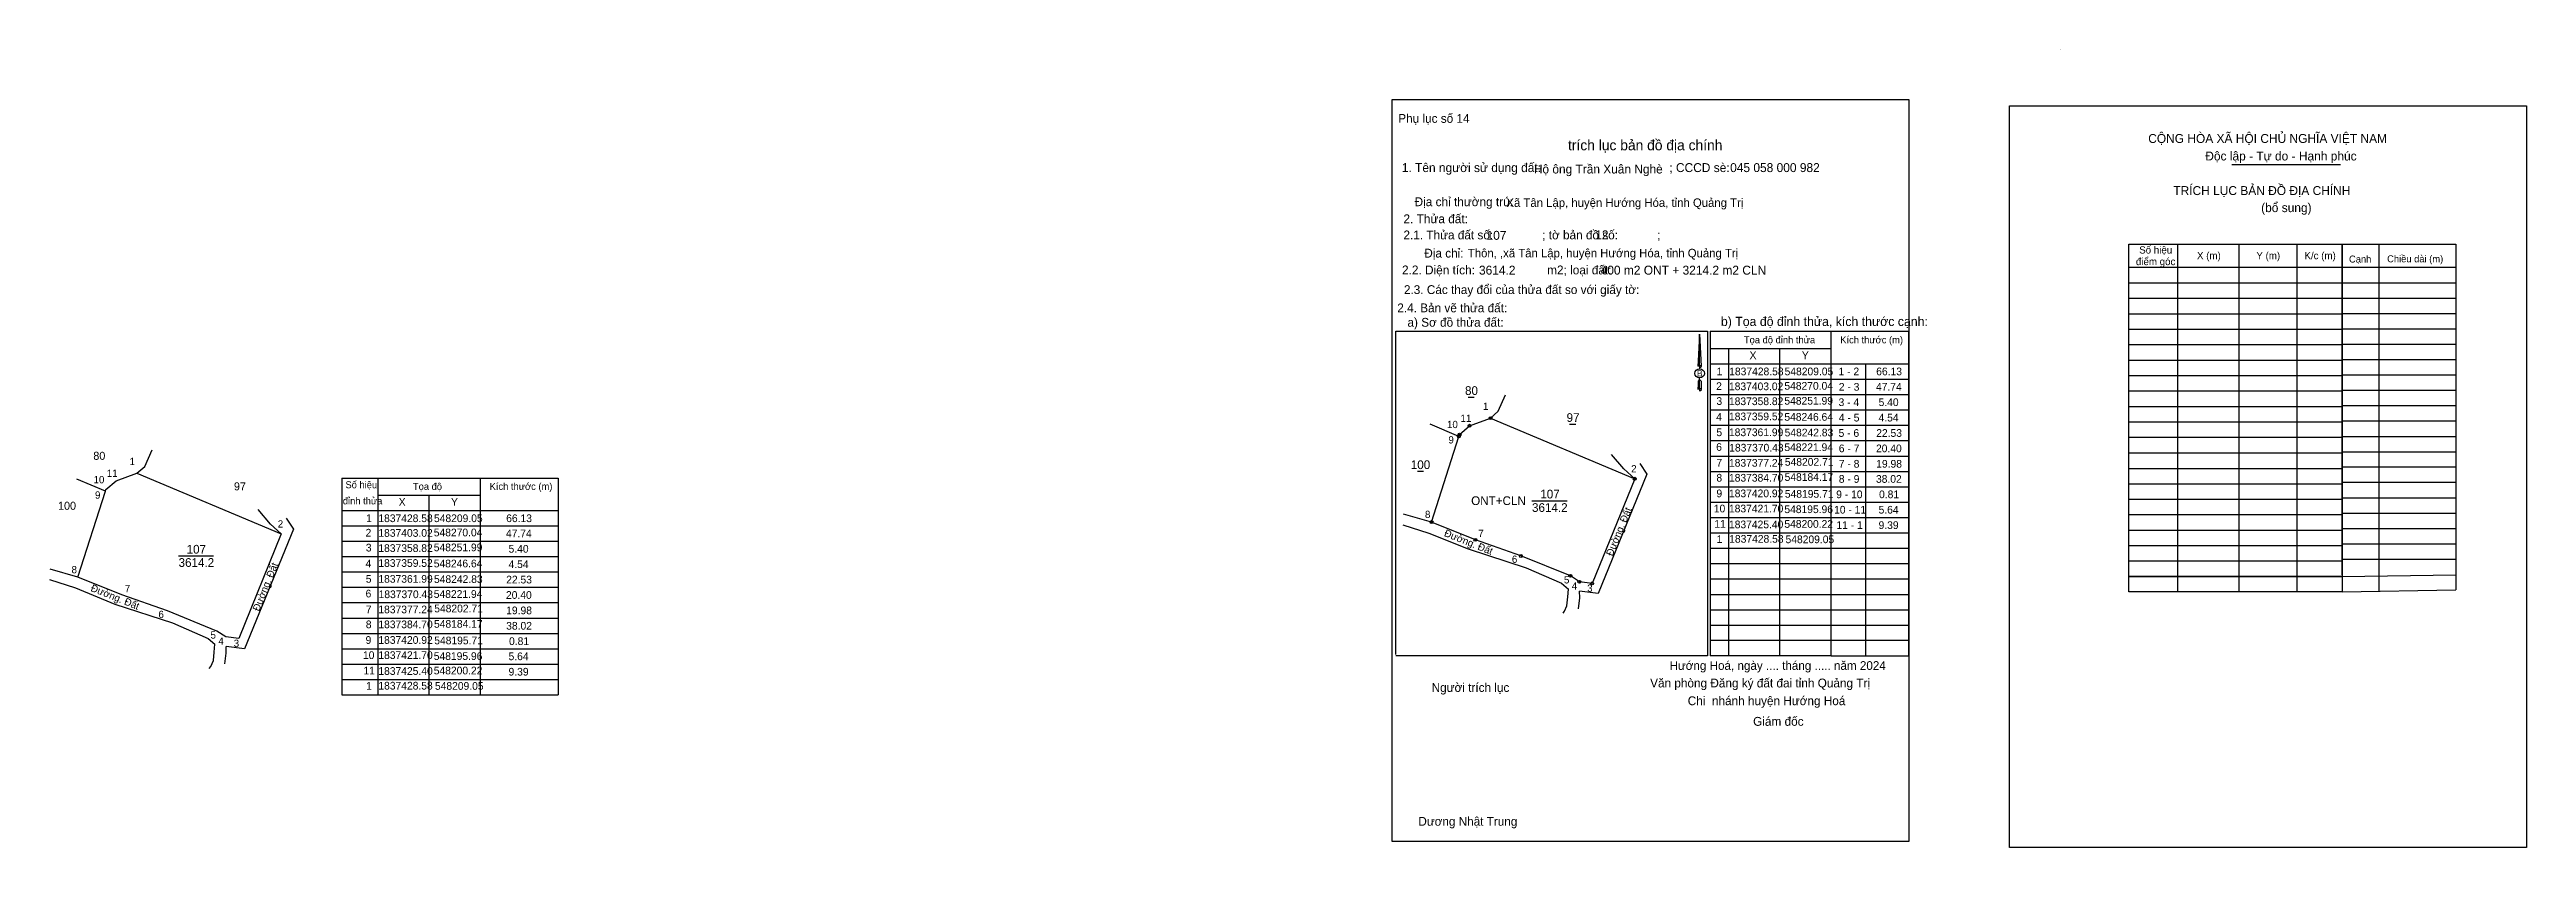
# Model space of a CAD drawing. Extents: x 547600 to 548647, y 1837247 to 1837584.
import ezdxf

# ---------------------------------------------------------------- set-up
doc = ezdxf.new("R2010")
doc.units = 0
for name, color, linetype in [('Level 1', 7, 'Continuous'), ('Level 10', 7, 'Continuous'), ('Level 11', 7, 'Continuous'), ('Level 13', 7, 'Continuous'), ('Level 23', 7, 'Continuous'), ('Level 27', 7, 'Continuous'), ('Level 3', 7, 'Continuous'), ('Level 36', 7, 'Continuous'), ('Level 40', 7, 'Continuous'), ('Level 42', 7, 'Continuous'), ('Level 49', 7, 'Continuous'), ('Level 52', 7, 'Continuous'), ('Level 53', 7, 'Continuous'), ('Level 6', 7, 'Continuous'), ('Level 63', 7, 'Continuous'), ('Level 8', 7, 'Continuous'), ('Level 9', 7, 'Continuous')]:
    doc.layers.add(name, color=color, linetype=linetype)

msp = doc.modelspace()

# ---------------------------------------------------------------- linework, layer by layer
at = {"layer": 'Level 1'}
for p, q in [((548449.7, 1837584.2), (548449.7, 1837584.2)), ((548522.2, 1837535.7), (548568.1, 1837535.7)), ((548584.3, 1837502.1), (548584.3, 1837355.6)), ((548568.8, 1837492.3), (548616.9, 1837492.3)), ((548568.8, 1837485.8), (548616.9, 1837485.8)), ((548568.8, 1837479.3), (548616.9, 1837479.3)), ((548568.8, 1837472.8), (548616.9, 1837472.8)), ((548302.1, 1837458), (548353, 1837458)), ((548353, 1837328.3), (548353, 1837465.3)), ((548353, 1837465.3), (548385.7, 1837465.3)), ((548385.7, 1837465.3), (548385.7, 1837328.3)), ((548568.8, 1837466.3), (548616.9, 1837466.3)), ((548568.8, 1837459.8), (548616.9, 1837459.8)), ((548301.9, 1837451.5), (548385.7, 1837451.5)), ((548367.5, 1837451.5), (548367.5, 1837328.3)), ((548568.8, 1837453.4), (548616.9, 1837453.4)), ((548568.8, 1837446.9), (548616.9, 1837446.9)), ((548301.9, 1837445), (548385.7, 1837445)), ((548301.9, 1837438.6), (548385.7, 1837438.6)), ((548568.8, 1837440.4), (548616.9, 1837440.4)), ((548301.9, 1837432.1), (548385.7, 1837432.1)), ((548301.9, 1837425.6), (548385.7, 1837425.6)), ((548568.8, 1837433.9), (548616.9, 1837433.9)), ((548568.8, 1837427.4), (548616.9, 1837427.4)), ((548301.9, 1837419.1), (548385.7, 1837419.1)), ((548568.8, 1837420.9), (548616.9, 1837420.9)), ((548301.9, 1837412.6), (548385.7, 1837412.6)), ((548301.9, 1837406.1), (548385.7, 1837406.1)), ((548568.8, 1837414.4), (548616.9, 1837414.4)), ((548568.8, 1837408), (548616.9, 1837408)), ((548301.9, 1837399.6), (548385.7, 1837399.6)), ((548568.8, 1837401.5), (548616.9, 1837401.5)), ((548568.8, 1837395), (548616.9, 1837395)), ((548301.9, 1837393.1), (548385.7, 1837393.1)), ((548301.9, 1837386.7), (548385.7, 1837386.7)), ((548568.8, 1837388.5), (548616.9, 1837388.5)), ((548301.9, 1837380.2), (548385.7, 1837380.2)), ((548301.9, 1837373.7), (548385.7, 1837373.7)), ((548568.8, 1837382), (548616.9, 1837382)), ((548568.8, 1837375.5), (548616.9, 1837375.5)), ((548301.9, 1837367.2), (548385.7, 1837367.2)), ((548568.8, 1837369), (548616.9, 1837369)), ((548301.9, 1837360.7), (548385.7, 1837360.7)), ((548301.9, 1837354.2), (548385.7, 1837354.2)), ((548568.8, 1837361.8), (548616.9, 1837362.5)), ((548568.8, 1837355.3), (548616.9, 1837356.1)), ((548301.9, 1837347.7), (548385.7, 1837347.7)), ((548301.9, 1837341.2), (548385.7, 1837341.2)), ((548301.9, 1837334.8), (548385.7, 1837334.8)), ((548353, 1837328.3), (548385.7, 1837328.3))]:
    msp.add_line(p, q, dxfattribs=at)
msp.add_lwpolyline([(548568.8, 1837362.5), (548568.8, 1837502.1), (548616.9, 1837502.1), (548616.9, 1837356.1)], dxfattribs=at)
at = {"layer": 'Level 10'}
for p, q in [((548200.2, 1837425.4), (548209.1, 1837428.6)), ((548209.1, 1837428.6), (548270, 1837403)), ((548184.2, 1837384.7), (548195.7, 1837420.9)), ((548195.7, 1837420.9), (548196, 1837421.7)), ((548196, 1837421.7), (548200.2, 1837425.4)), ((548265.4, 1837407.2), (548260.2, 1837413.3)), ((548272.1, 1837409.5), (548275.1, 1837404.9)), ((548270, 1837403), (548252, 1837358.8)), ((548202.7, 1837377.2), (548184.2, 1837384.7)), ((548221.9, 1837370.4), (548202.7, 1837377.2)), ((548242.8, 1837362), (548221.9, 1837370.4)), ((548241.8, 1837353.1), (548242, 1837356.4)), ((548246.6, 1837359.5), (548242.8, 1837362)), ((548246.2, 1837348.1), (548246.8, 1837352.7)), ((548252, 1837358.8), (548246.6, 1837359.5)), ((548246.8, 1837352.7), (548246.7, 1837355.5))]:
    msp.add_line(p, q, dxfattribs=at)
msp.add_lwpolyline([(548275.1, 1837404.9), (548254.5, 1837354.5), (548246.7, 1837355.5)], dxfattribs=at)
at = {"layer": 'Level 11'}
for centre in [(548200.2, 1837425.4), (548209.1, 1837428.6), (548195.7, 1837420.9), (548196, 1837421.7), (548270, 1837403), (548270, 1837403), (548184.2, 1837384.7), (548202.7, 1837377.2), (548221.9, 1837370.4), (548242.8, 1837362), (548246.6, 1837359.5), (548252, 1837358.8)]:
    msp.add_circle(centre, 0.613, dxfattribs=at)
at = {"layer": 'Level 13'}
for points in [[(548167.5, 1837563.1), (548385.8, 1837563.1), (548385.8, 1837249.9), (548167.5, 1837249.9)], [(548428.3, 1837560.5), (548646.7, 1837560.5), (548646.7, 1837247.3), (548428.3, 1837247.3)]]:
    msp.add_lwpolyline(points, close=True, dxfattribs=at)
at = {"layer": 'Level 23'}
for points in [[(548246.6, 1837359.5), (548242.8, 1837362), (548221.9, 1837370.4), (548202.7, 1837377.2), (548184.2, 1837384.7), (548195.7, 1837420.9), (548196, 1837421.7), (548200.2, 1837425.4), (548209.1, 1837428.6), (548212.3, 1837431.5), (548215.4, 1837438.4)], [(548172.1, 1837383.6), (548183, 1837380.1), (548199.7, 1837373.4), (548224.1, 1837365.4), (548239.1, 1837358.9), (548242, 1837356.4)], [(548239.7, 1837346.2), (548240.3, 1837347.1), (548241.3, 1837349.4), (548241.8, 1837353.1)]]:
    msp.add_lwpolyline(points, dxfattribs=at)
at = {"layer": 'Level 27'}
for p, q in [((548195.7, 1837420.9), (548183.6, 1837426)), ((548270, 1837403), (548265.4, 1837407.2)), ((548184.2, 1837384.7), (548172.3, 1837388.1))]:
    msp.add_line(p, q, dxfattribs=at)
at = {"layer": 'Level 3'}
for p, q in [((548449.8, 1837584.2), (548449.8, 1837584.2)), ((548169.1, 1837465.3), (548300.7, 1837465.3)), ((548169.1, 1837328.8), (548169.1, 1837465.3)), ((548300.7, 1837465.3), (548300.7, 1837328.3)), ((548301.9, 1837465.3), (548301.9, 1837328.3)), ((548301.9, 1837465.3), (548353, 1837465.3)), ((548309.6, 1837458), (548309.6, 1837328.3)), ((548331.1, 1837458), (548331.1, 1837328.3)), ((548300.7, 1837328.3), (548169.1, 1837328.3)), ((548353, 1837328.3), (548301.9, 1837328.3))]:
    msp.add_line(p, q, dxfattribs=at)
at = {"layer": 'Level 40'}
for p, q in [((548297.4, 1837464), (548296.8, 1837452.6)), ((548297.4, 1837464), (548298.1, 1837450.5)), ((548297.4, 1837464), (548298.1, 1837450.5)), ((548297.4, 1837450.9), (548297.4, 1837464)), ((548297.4, 1837464), (548298.1, 1837450.5)), ((548296.8, 1837452.6), (548296.7, 1837450.5)), ((548297.4, 1837450.9), (548297.4, 1837450.4)), ((548297.4, 1837450.4), (548297.4, 1837450)), ((548297.4, 1837450), (548297.4, 1837449.5)), ((548297.4, 1837450), (548297.4, 1837449.5)), ((548297.4, 1837450), (548297.4, 1837449.5)), ((548298.1, 1837450.5), (548298.1, 1837450.5)), ((548296.8, 1837442.8), (548296.7, 1837440.7)), ((548297.4, 1837444.9), (548296.8, 1837444.2)), ((548296.8, 1837444.2), (548296.8, 1837442.8)), ((548297.4, 1837444.9), (548297.4, 1837445.5)), ((548297.4, 1837444.9), (548297.4, 1837445.5)), ((548297.4, 1837444.9), (548297.4, 1837445.5)), ((548297.4, 1837444.9), (548298, 1837444.2)), ((548297.4, 1837444.9), (548298, 1837444.2)), ((548297.4, 1837444.9), (548298, 1837444.2)), ((548297.4, 1837441.1), (548297.4, 1837444.9)), ((548297.4, 1837441.1), (548297.4, 1837440.6)), ((548297.4, 1837440.6), (548297.4, 1837440.2)), ((548298, 1837444.2), (548298.1, 1837440.7)), ((548298, 1837444.2), (548298.1, 1837440.7)), ((548298, 1837444.2), (548298.1, 1837440.7)), ((548298.1, 1837440.7), (548298.1, 1837440.7))]:
    msp.add_line(p, q, dxfattribs=at)
msp.add_ellipse((548297.4, 1837447.5), major_axis=(2.02, 0), ratio=0.952727, dxfattribs=at)
for centre, start_param, end_param in [((548297.4, 1837450.4), 1.570796, 3.074452), ((548297.4, 1837450.4), 0.067141, 1.570796), ((548297.4, 1837450.4), 4.712389, 6.283185), ((548297.4, 1837440.6), 2.491069, 3.074278), ((548297.4, 1837440.6), 1.570796, 2.491069), ((548297.4, 1837440.6), 0.067141, 1.570796), ((548297.4, 1837440.6), 4.712389, 6.283185)]:
    msp.add_ellipse(centre, major_axis=(0.739, 0), ratio=0.614131, start_param=start_param, end_param=end_param, dxfattribs=at)
at = {"layer": 'Level 53'}
for p, q in [((548167.5, 1837563.1), (548167.5, 1837563.1)), ((548385.8, 1837249.9), (548385.8, 1837249.9))]:
    msp.add_line(p, q, dxfattribs=at)
at = {"layer": 'Level 63'}
for p, q in [((548478.7, 1837502.1), (548568.8, 1837502.1)), ((548478.7, 1837355.3), (548478.7, 1837502.1)), ((548499.3, 1837502.1), (548499.3, 1837355.3)), ((548525.1, 1837502.1), (548525.1, 1837355.3)), ((548549.6, 1837502.1), (548549.6, 1837355.3)), ((548568.8, 1837502.1), (548568.8, 1837355.3)), ((548478.7, 1837492.3), (548568.8, 1837492.3)), ((548478.7, 1837485.8), (548568.8, 1837485.8)), ((548478.7, 1837479.2), (548568.8, 1837479.2)), ((548478.7, 1837472.7), (548568.8, 1837472.7)), ((548478.7, 1837466.2), (548568.8, 1837466.2)), ((548478.7, 1837459.7), (548568.8, 1837459.7)), ((548478.7, 1837453.1), (548568.8, 1837453.1)), ((548478.7, 1837446.6), (548568.8, 1837446.6)), ((548478.7, 1837440.1), (548568.8, 1837440.1)), ((548478.7, 1837433.5), (548568.8, 1837433.5)), ((548478.7, 1837427), (548568.8, 1837427)), ((548478.7, 1837420.5), (548568.8, 1837420.5)), ((548478.7, 1837414), (548568.8, 1837414)), ((548478.7, 1837407.4), (548568.8, 1837407.4)), ((548478.7, 1837400.9), (548568.8, 1837400.9)), ((548478.7, 1837394.4), (548568.8, 1837394.4)), ((548478.7, 1837387.9), (548568.8, 1837387.9)), ((548478.7, 1837381.3), (548568.8, 1837381.3)), ((548478.7, 1837374.8), (548568.8, 1837374.8)), ((548478.7, 1837368.3), (548568.8, 1837368.3)), ((548478.7, 1837361.8), (548568.8, 1837361.8)), ((548568.8, 1837361.8), (548478.7, 1837361.8)), ((548568.8, 1837355.3), (548478.7, 1837355.3))]:
    msp.add_line(p, q, dxfattribs=at)
at = {"layer": 'Level 8'}
for p, q in [((547628.5, 1837402.1), (547637.3, 1837405.3)), ((547637.3, 1837405.3), (547698.3, 1837379.8)), ((547624, 1837397.7), (547611.9, 1837402.8)), ((547612.4, 1837361.4), (547624, 1837397.7)), ((547624, 1837397.7), (547624.2, 1837398.4)), ((547624.2, 1837398.4), (547628.5, 1837402.1)), ((547723.8, 1837403.3), (547723.8, 1837311.8)), ((547723.8, 1837403.3), (547782.5, 1837403.3)), ((547739.1, 1837403.3), (547739.1, 1837311.8)), ((547739.1, 1837396.1), (547782.5, 1837396.1)), ((547760.6, 1837396.1), (547760.6, 1837311.8)), ((547782.5, 1837311.8), (547782.5, 1837403.3)), ((547782.5, 1837403.3), (547815.2, 1837403.3)), ((547815.2, 1837403.3), (547815.2, 1837311.8)), ((547693.7, 1837383.9), (547688.5, 1837390)), ((547698.3, 1837379.8), (547693.7, 1837383.9)), ((547700.4, 1837386.3), (547703.4, 1837381.7)), ((547723.8, 1837389.6), (547815.2, 1837389.6)), ((547698.3, 1837379.8), (547680.3, 1837335.6)), ((547723.8, 1837383.1), (547815.2, 1837383.1)), ((547723.8, 1837376.6), (547815.2, 1837376.6)), ((547612.4, 1837361.4), (547600.6, 1837364.8)), ((547654.9, 1837370.4), (547669.6, 1837370.4)), ((547723.8, 1837370.2), (547815.2, 1837370.2)), ((547723.8, 1837363.7), (547815.2, 1837363.7)), ((547631, 1837354), (547612.4, 1837361.4)), ((547650.2, 1837347.2), (547631, 1837354)), ((547723.8, 1837357.2), (547815.2, 1837357.2)), ((547671.1, 1837338.7), (547650.2, 1837347.2)), ((547723.8, 1837350.7), (547815.2, 1837350.7)), ((547723.8, 1837344.2), (547815.2, 1837344.2)), ((547670, 1837329.8), (547670.2, 1837333.1)), ((547674.9, 1837336.3), (547671.1, 1837338.7)), ((547680.3, 1837335.6), (547674.9, 1837336.3)), ((547675, 1837329.4), (547675, 1837332.2)), ((547723.8, 1837337.7), (547815.2, 1837337.7)), ((547674.4, 1837324.8), (547675, 1837329.4)), ((547723.8, 1837331.2), (547815.2, 1837331.2)), ((547723.8, 1837324.7), (547815.2, 1837324.7)), ((547723.8, 1837318.3), (547815.2, 1837318.3)), ((547723.8, 1837311.8), (547815.2, 1837311.8))]:
    msp.add_line(p, q, dxfattribs=at)
for points in [[(547674.9, 1837336.3), (547671.1, 1837338.7), (547650.2, 1837347.2), (547631, 1837354), (547612.4, 1837361.4), (547624, 1837397.7), (547624.2, 1837398.4), (547628.5, 1837402.1), (547637.3, 1837405.3), (547640.6, 1837408.2), (547643.7, 1837415.2)], [(547703.4, 1837381.7), (547682.8, 1837331.2), (547675, 1837332.2)], [(547600.4, 1837360.4), (547611.3, 1837356.9), (547628, 1837350.1), (547652.4, 1837342.1), (547667.4, 1837335.6), (547670.2, 1837333.1)], [(547667.9, 1837322.9), (547668.5, 1837323.8), (547669.6, 1837326.2), (547670, 1837329.8)]]:
    msp.add_lwpolyline(points, dxfattribs=at)
at = {"layer": 'Level 9'}
for p, q in [((548199.6, 1837437.4), (548202.2, 1837437.4)), ((548242.5, 1837426), (548245.1, 1837426)), ((548178.2, 1837406.2), (548180.7, 1837406.2)), ((548226.6, 1837393.7), (548241.4, 1837393.7))]:
    msp.add_line(p, q, dxfattribs=at)

# ---------------------------------------------------------------- texts
at = {"layer": 'Level 1'}
for s, height, p in [('Phụ lục số 14', 3.719, (548170.1, 1837553.3)), ('CỘNG HÒA XÃ HỘI CHỦ NGHĨA VIỆT NAM', 3.771, (548486.9, 1837544.8)), ('Độc lập - Tự do - Hạnh phúc', 3.771, (548511, 1837537.4)), ('1. Tên người sử dụng đất:', 3.77, (548171.6, 1837532.5)), ('Hộ ông Trần Xuân Nghè', 3.754, (548227.4, 1837531.9)), ('; CCCD sè:', 3.77, (548284.6, 1837532.5)), ('045 058 000 982', 3.77, (548310.3, 1837532.5)), ('Địa chỉ thường trú:', 3.732, (548177, 1837518.1)), ('TRÍCH LỤC BẢN ĐỒ ĐỊA CHÍNH', 3.771, (548497.5, 1837522.8)), ('(bổ sung)', 3.77, (548534.6, 1837515.6)), ('2. Thửa đất:', 3.74, (548172.3, 1837510.9)), ('2.1. Thửa đất số:               ; tờ bản đồ số:            ;', 3.719, (548172.3, 1837504.1)), ('Địa chỉ:', 3.72, (548181.1, 1837496.4)), ('2.2. Diện tích:                      m2; loại đất:                                   ', 3.732, (548171.7, 1837489.3)), ('Cạnh', 2.95, (548571.7, 1837494.3)), ('Chiều dài (m)', 2.954, (548587.8, 1837494.4)), ('2.3. Các thay đổi của thửa đất so với giấy tờ:', 3.719, (548172.5, 1837481)), ('2.4. Bản vẽ thửa đất: ', 3.719, (548169.7, 1837473.3)), ('a) Sơ đồ thửa đất: ', 3.719, (548174, 1837467.2)), ('Tọa độ đỉnh thửa', 2.954, (548316.1, 1837460.2)), ('Kích thước (m)', 2.954, (548356.8, 1837460.2)), ('Hướng Hoá, ngày .... tháng ..... năm 2024', 3.681, (548284.7, 1837322.3)), ('Người trích lục', 3.719, (548184.2, 1837313)), ('Văn phòng Đăng ký đất đai tỉnh Quảng Trị', 3.719, (548276.5, 1837314.9)), (' Chi  nhánh huyện Hướng Hoá', 3.719, (548291, 1837307.4)), (' Giám đốc', 3.73, (548318.6, 1837298.7)), ('Dương Nhật Trung', 3.704, (548178.6, 1837256.5))]:
    msp.add_text(s, height=height, dxfattribs=at).set_placement(p)
at = {"layer": 'Level 10'}
msp.add_text('b) Tọa độ đỉnh thửa, kích thước cạnh:', height=3.883, dxfattribs=at).set_placement((548306.4, 1837467.5))
at = {"layer": 'Level 13'}
for s, p in [('ONT+CLN', (548200.9, 1837391.9)), ('107', (548230.1, 1837394.7)), ('3614.2', (548226.6, 1837389))]:
    msp.add_text(s, height=3.68, dxfattribs=at).set_placement(p)
at = {"layer": 'Level 36'}
for s, p in [('80', (548198.3, 1837438.4)), ('97', (548241.2, 1837427)), ('100', (548175.4, 1837407.1))]:
    msp.add_text(s, height=3.68, dxfattribs=at).set_placement(p)
at = {"layer": 'Level 40'}
msp.add_text('B', height=2.64, dxfattribs=at).set_placement((548296.3, 1837446.2))
at = {"layer": 'Level 42'}
msp.add_text(' trích lục bản đồ địa chính', height=4.364, dxfattribs=at).set_placement((548240.2, 1837541.7))
at = {"layer": 'Level 49'}
for s, rotation, p in [('Ðường. Đất', 67.7863, (548260.6, 1837370.1)), ('Đường. Đất', 338.0815, (548189.2, 1837378.9))]:
    msp.add_text(s, height=3.07, rotation=rotation, dxfattribs=at).set_placement(p)
at = {"layer": 'Level 52'}
for s, p in [('1', (548304.6, 1837446.7)), ('1837428.58', (548309.9, 1837446.7)), ('X', (548318.5, 1837453.5)), ('548209.05', (548333.3, 1837446.7)), ('Y', (548340.6, 1837453.5)), ('1 - 2', (548356.1, 1837446.7)), ('66.13', (548372, 1837446.7)), ('2', (548304.4, 1837440.5)), ('3', (548304.5, 1837434.2)), ('1837403.02', (548309.8, 1837440.4)), ('1837358.82', (548309.8, 1837434.1)), ('548270.04', (548333.2, 1837440.6)), ('548251.99', (548333.2, 1837434.3)), ('3 - 4', (548356.1, 1837433.7)), ('2 - 3', (548356.2, 1837440.2)), ('47.74', (548371.9, 1837440.2)), ('5.40', (548373, 1837433.7)), ('4', (548304.4, 1837427.5)), ('1837359.52', (548309.8, 1837427.7)), ('548246.64', (548333.2, 1837427.5)), ('4 - 5', (548356.2, 1837427.2)), ('4.54', (548373, 1837427.2)), ('5', (548304.5, 1837421)), ('6', (548304.4, 1837414.8)), ('1837361.99', (548309.8, 1837421)), ('1837370.43', (548309.9, 1837414.5)), ('548221.94', (548333.2, 1837414.7)), ('548242.83', (548333.3, 1837420.9)), ('5 - 6', (548356.1, 1837420.7)), ('6 - 7', (548356.2, 1837414.2)), ('22.53', (548372, 1837420.7)), ('20.40', (548371.9, 1837414.2)), ('7', (548304.5, 1837408.1)), ('8', (548304.5, 1837401.8)), ('1837377.24', (548309.8, 1837408.1)), ('1837384.70', (548309.8, 1837401.8)), ('548184.17', (548333.3, 1837402.1)), ('548202.71', (548333.4, 1837408.5)), ('7 - 8', (548356.2, 1837407.7)), ('19.98', (548372, 1837407.7)), ('9', (548304.5, 1837395.2)), ('1837420.92', (548309.8, 1837395.2)), ('548195.71', (548333.4, 1837395)), ('9 - 10', (548355.1, 1837394.8)), ('8 - 9', (548356.2, 1837401.3)), ('38.02', (548371.9, 1837401.3)), ('0.81', (548373.2, 1837394.8)), ('10', (548303.4, 1837388.8)), ('11', (548303.6, 1837382.3)), ('1837421.70', (548309.8, 1837388.8)), ('1837425.40', (548309.8, 1837382.1)), ('548195.96', (548333.2, 1837388.5)), ('548200.22', (548333.2, 1837382.3)), ('10 - 11', (548354.2, 1837388.3)), ('11 - 1', (548355.2, 1837381.8)), ('5.64', (548373, 1837388.3)), ('9.39', (548373, 1837381.8)), ('1', (548304.6, 1837375.9)), ('1837428.58', (548309.9, 1837376)), ('548209.05', (548333.7, 1837375.8))]:
    msp.add_text(s, height=3.25, dxfattribs=at).set_placement(p)
at = {"layer": 'Level 6'}
for s, height, p in [('Xã Tân Lập, huyện Hướng Hóa, tỉnh Quảng Trị', 3.582, (548215.8, 1837517.8)), ('Thôn, ,xã Tân Lập, huyện Hướng Hóa, tỉnh Quảng Trị', 3.582, (548199.5, 1837496.5)), ('107', 3.77, (548207.4, 1837503.9)), ('12', 3.77, (548253.3, 1837504.1)), ('3614.2', 3.77, (548204.2, 1837489.2)), ('400 m2 ONT + 3214.2 m2 CLN', 3.77, (548255.6, 1837489.2)), ('.', 3.04, (548256.8, 1837481.2))]:
    msp.add_text(s, height=height, dxfattribs=at).set_placement(p)
at = {"layer": 'Level 63'}
for s, p in [('Số hiệu', (548483.1, 1837498.1)), ('X (m)', (548507.5, 1837495.7)), ('Y (m)', (548532.6, 1837495.7)), ('K/c (m)', (548552.9, 1837495.7)), ('điểm góc', (548481.7, 1837493.2))]:
    msp.add_text(s, height=3.07, dxfattribs=at).set_placement(p)
at = {"layer": 'Level 8'}
for s, height, p in [('80', 3.4, (547618.9, 1837411)), ('11', 3.07, (547624.6, 1837403.8)), ('1', 3.07, (547634.2, 1837408.8)), ('10', 3.07, (547619, 1837401.1)), ('9', 3.07, (547619.6, 1837394.6)), ('97', 3.4, (547678.3, 1837398.1)), ('đỉnh thửa', 2.95, (547724.3, 1837392.2)), ('Số hiệu', 2.95, (547725.4, 1837399)), ('X', 3.25, (547747.9, 1837391.6)), ('Tọa độ ', 2.95, (547753.9, 1837398.3)), ('Y', 3.25, (547770, 1837391.6)), ('Kích thước (m)', 2.954, (547786.3, 1837398.3)), ('100', 3.4, (547604, 1837389.9)), ('2', 3.07, (547696.8, 1837382.4)), ('1', 3.25, (547734.1, 1837384.7)), ('1837428.58', 3.25, (547739.3, 1837384.7)), ('548209.05', 3.25, (547762.8, 1837384.7)), ('66.13', 3.25, (547793.3, 1837384.7)), ('107', 3.68, (547658.3, 1837371.4)), ('2', 3.25, (547733.9, 1837378.6)), ('3', 3.25, (547734, 1837372.3)), ('1837403.02', 3.25, (547739.3, 1837378.5)), ('1837358.82', 3.25, (547739.3, 1837372.1)), ('548270.04', 3.25, (547762.7, 1837378.7)), ('548251.99', 3.25, (547762.7, 1837372.4)), ('47.74', 3.25, (547793.2, 1837378.3)), ('5.40', 3.25, (547794.3, 1837371.8)), ('8', 3.07, (547609.7, 1837363.1)), ('3614.2', 3.68, (547654.9, 1837365.8)), ('4', 3.25, (547733.9, 1837365.6)), ('1837359.52', 3.25, (547739.3, 1837365.8)), ('548246.64', 3.25, (547762.7, 1837365.6)), ('4.54', 3.25, (547794.3, 1837365.3)), ('7', 3.07, (547632.2, 1837355.1)), ('6', 3.25, (547733.9, 1837352.9)), ('5', 3.25, (547734, 1837359.1)), ('1837361.99', 3.25, (547739.3, 1837359.1)), ('1837370.43', 3.25, (547739.4, 1837352.6)), ('548221.94', 3.25, (547762.7, 1837352.7)), ('548242.83', 3.25, (547762.8, 1837359)), ('20.40', 3.25, (547793.2, 1837352.3)), ('22.53', 3.25, (547793.3, 1837358.8)), ('6', 3.07, (547646.4, 1837344.2)), ('7', 3.25, (547734, 1837346.2)), ('8', 3.25, (547734, 1837339.9)), ('1837377.24', 3.25, (547739.3, 1837346.2)), ('1837384.70', 3.25, (547739.3, 1837339.9)), ('548184.17', 3.25, (547762.8, 1837340.1)), ('548202.71', 3.25, (547762.9, 1837346.6)), ('38.02', 3.25, (547793.3, 1837339.3)), ('19.98', 3.25, (547793.3, 1837345.8)), ('5', 3.07, (547668.4, 1837335.5)), ('4', 3.07, (547671.7, 1837332.9)), ('3', 3.07, (547678.2, 1837332)), ('9', 3.25, (547733.9, 1837333.3)), ('1837420.92', 3.25, (547739.3, 1837333.3)), ('548195.71', 3.25, (547762.9, 1837333.1)), ('0.81', 3.25, (547794.5, 1837332.8)), ('10', 3.25, (547732.8, 1837326.9)), ('11', 3.25, (547733, 1837320.4)), ('1837421.70', 3.25, (547739.3, 1837326.9)), ('1837425.40', 3.25, (547739.3, 1837320.2)), ('548195.96', 3.25, (547762.7, 1837326.5)), ('548200.22', 3.25, (547762.7, 1837320.4)), ('5.64', 3.25, (547794.3, 1837326.4)), ('9.39', 3.25, (547794.3, 1837319.9)), ('1', 3.25, (547734.1, 1837313.9)), ('1837428.58', 3.25, (547739.3, 1837314)), ('548209.05', 3.25, (547763.2, 1837313.9))]:
    msp.add_text(s, height=height, dxfattribs=at).set_placement(p)
for s, rotation, p in [('Ðường. Đất', 67.7863, (547688.9, 1837346.8)), ('Đường. Đất', 338.0815, (547617.5, 1837355.7))]:
    msp.add_text(s, height=3.07, rotation=rotation, dxfattribs=at).set_placement(p)
at = {"layer": 'Level 9'}
for s, p in [('10', (548190.7, 1837424.4)), ('11', (548196.4, 1837427)), ('1', (548205.9, 1837432.1)), ('9', (548191.3, 1837417.9)), ('2', (548268.5, 1837405.7)), ('8', (548181.4, 1837386.4)), ('7', (548203.9, 1837378.4)), ('6', (548218.1, 1837367.5)), ('5', (548240.1, 1837358.8)), ('4', (548243.4, 1837356.2)), ('3', (548249.9, 1837355.3))]:
    msp.add_text(s, height=3.07, dxfattribs=at).set_placement(p)

doc.saveas('drawing.dxf')
